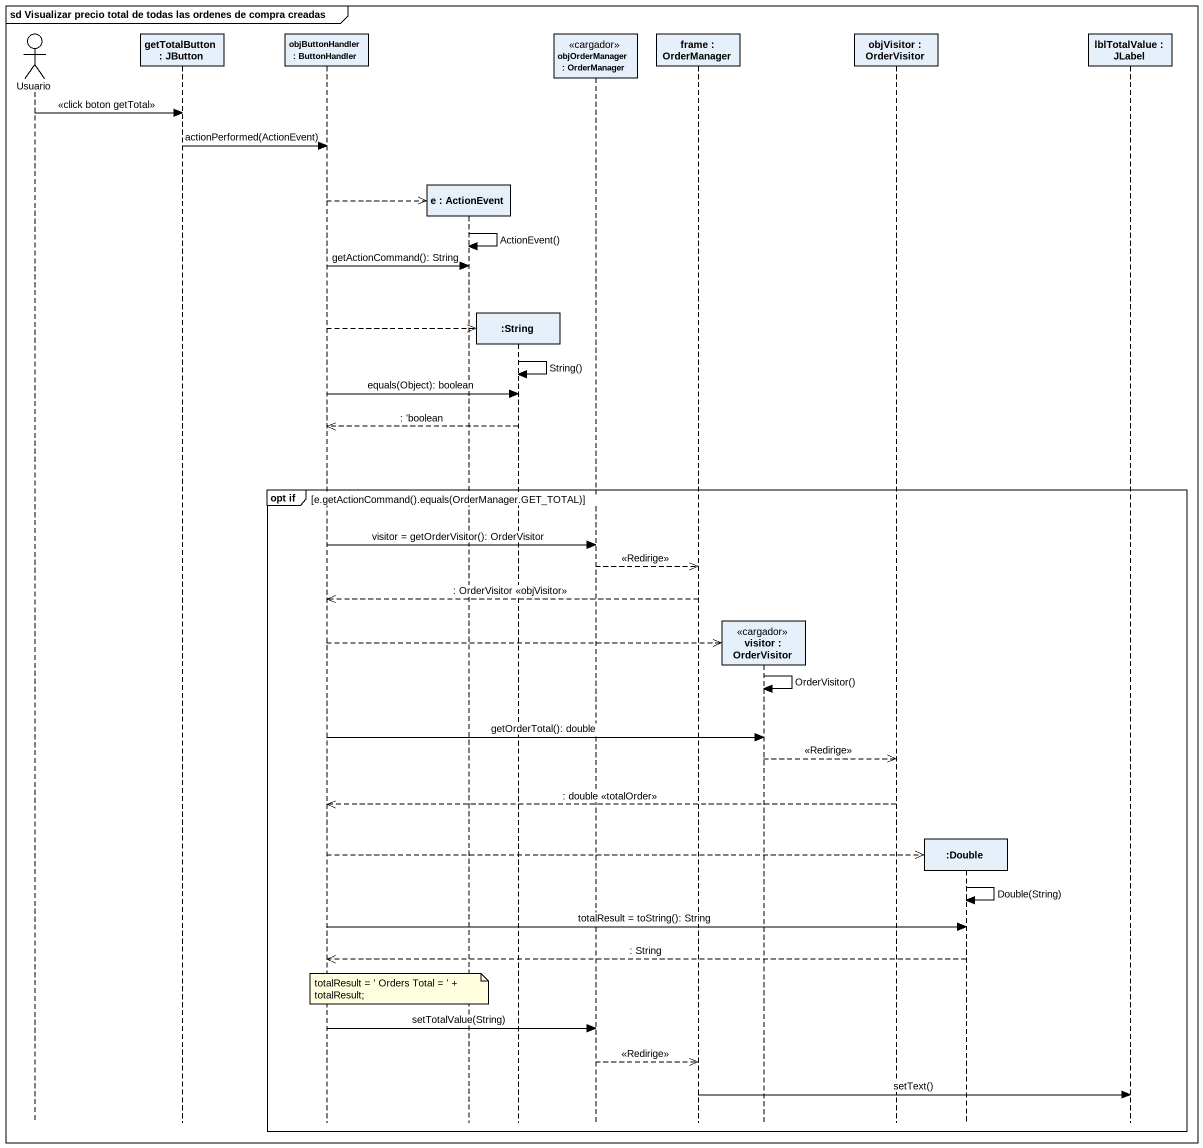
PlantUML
@startuml
mainframe sd Visualizar precio total de todas las ordenes de compra creadas
hide footbox
actor Usuario
participant "getTotalButton : JButton" as getTotalButton
participant "objButtonHandler : ButtonHandler" as objButtonHandler
participant "e : ActionEvent" as e
participant ":String" as String
participant "objOrderManager : OrderManager" as objOrderManager <<cargador>>
participant "frame : OrderManager" as frame_
participant "visitor : OrderVisitor" as visitor <<cargador>>
participant "objVisitor : OrderVisitor" as objVisitor
participant ":Double" as Double
participant "lblTotalValue : JLabel" as lblTotalValue

Usuario -> getTotalButton : <<click boton getTotal>>
getTotalButton -> objButtonHandler : actionPerformed(ActionEvent)
objButtonHandler -->> e **
e -> e : ActionEvent()
objButtonHandler -> e : getActionCommand(): String
objButtonHandler -->> String **
String -> String : String()
objButtonHandler -> String : equals(Object): boolean
String -->> objButtonHandler : : 'boolean
group opt if [e.getActionCommand().equals(OrderManager.GET_TOTAL)]
  objButtonHandler -> objOrderManager : visitor = getOrderVisitor(): OrderVisitor
  objOrderManager -->> frame_ : <<Redirige>>
  frame_ -->> objButtonHandler : : OrderVisitor <<objVisitor>>
  objButtonHandler -->> visitor **
  visitor -> visitor : OrderVisitor()
  objButtonHandler -> visitor : getOrderTotal(): double
  visitor -->> objVisitor : <<Redirige>>
  objVisitor -->> objButtonHandler : : double <<totalOrder>>
  objButtonHandler -->> Double **
  Double -> Double : Double(String)
  objButtonHandler -> Double : totalResult = toString(): String
  Double -->> objButtonHandler : : String
  note over e : totalResult = ' Orders Total = ' + totalResult;
  objButtonHandler -> objOrderManager : setTotalValue(String)
  objOrderManager -->> frame_ : <<Redirige>>
  frame_ -> lblTotalValue : setText()
end
@enduml
